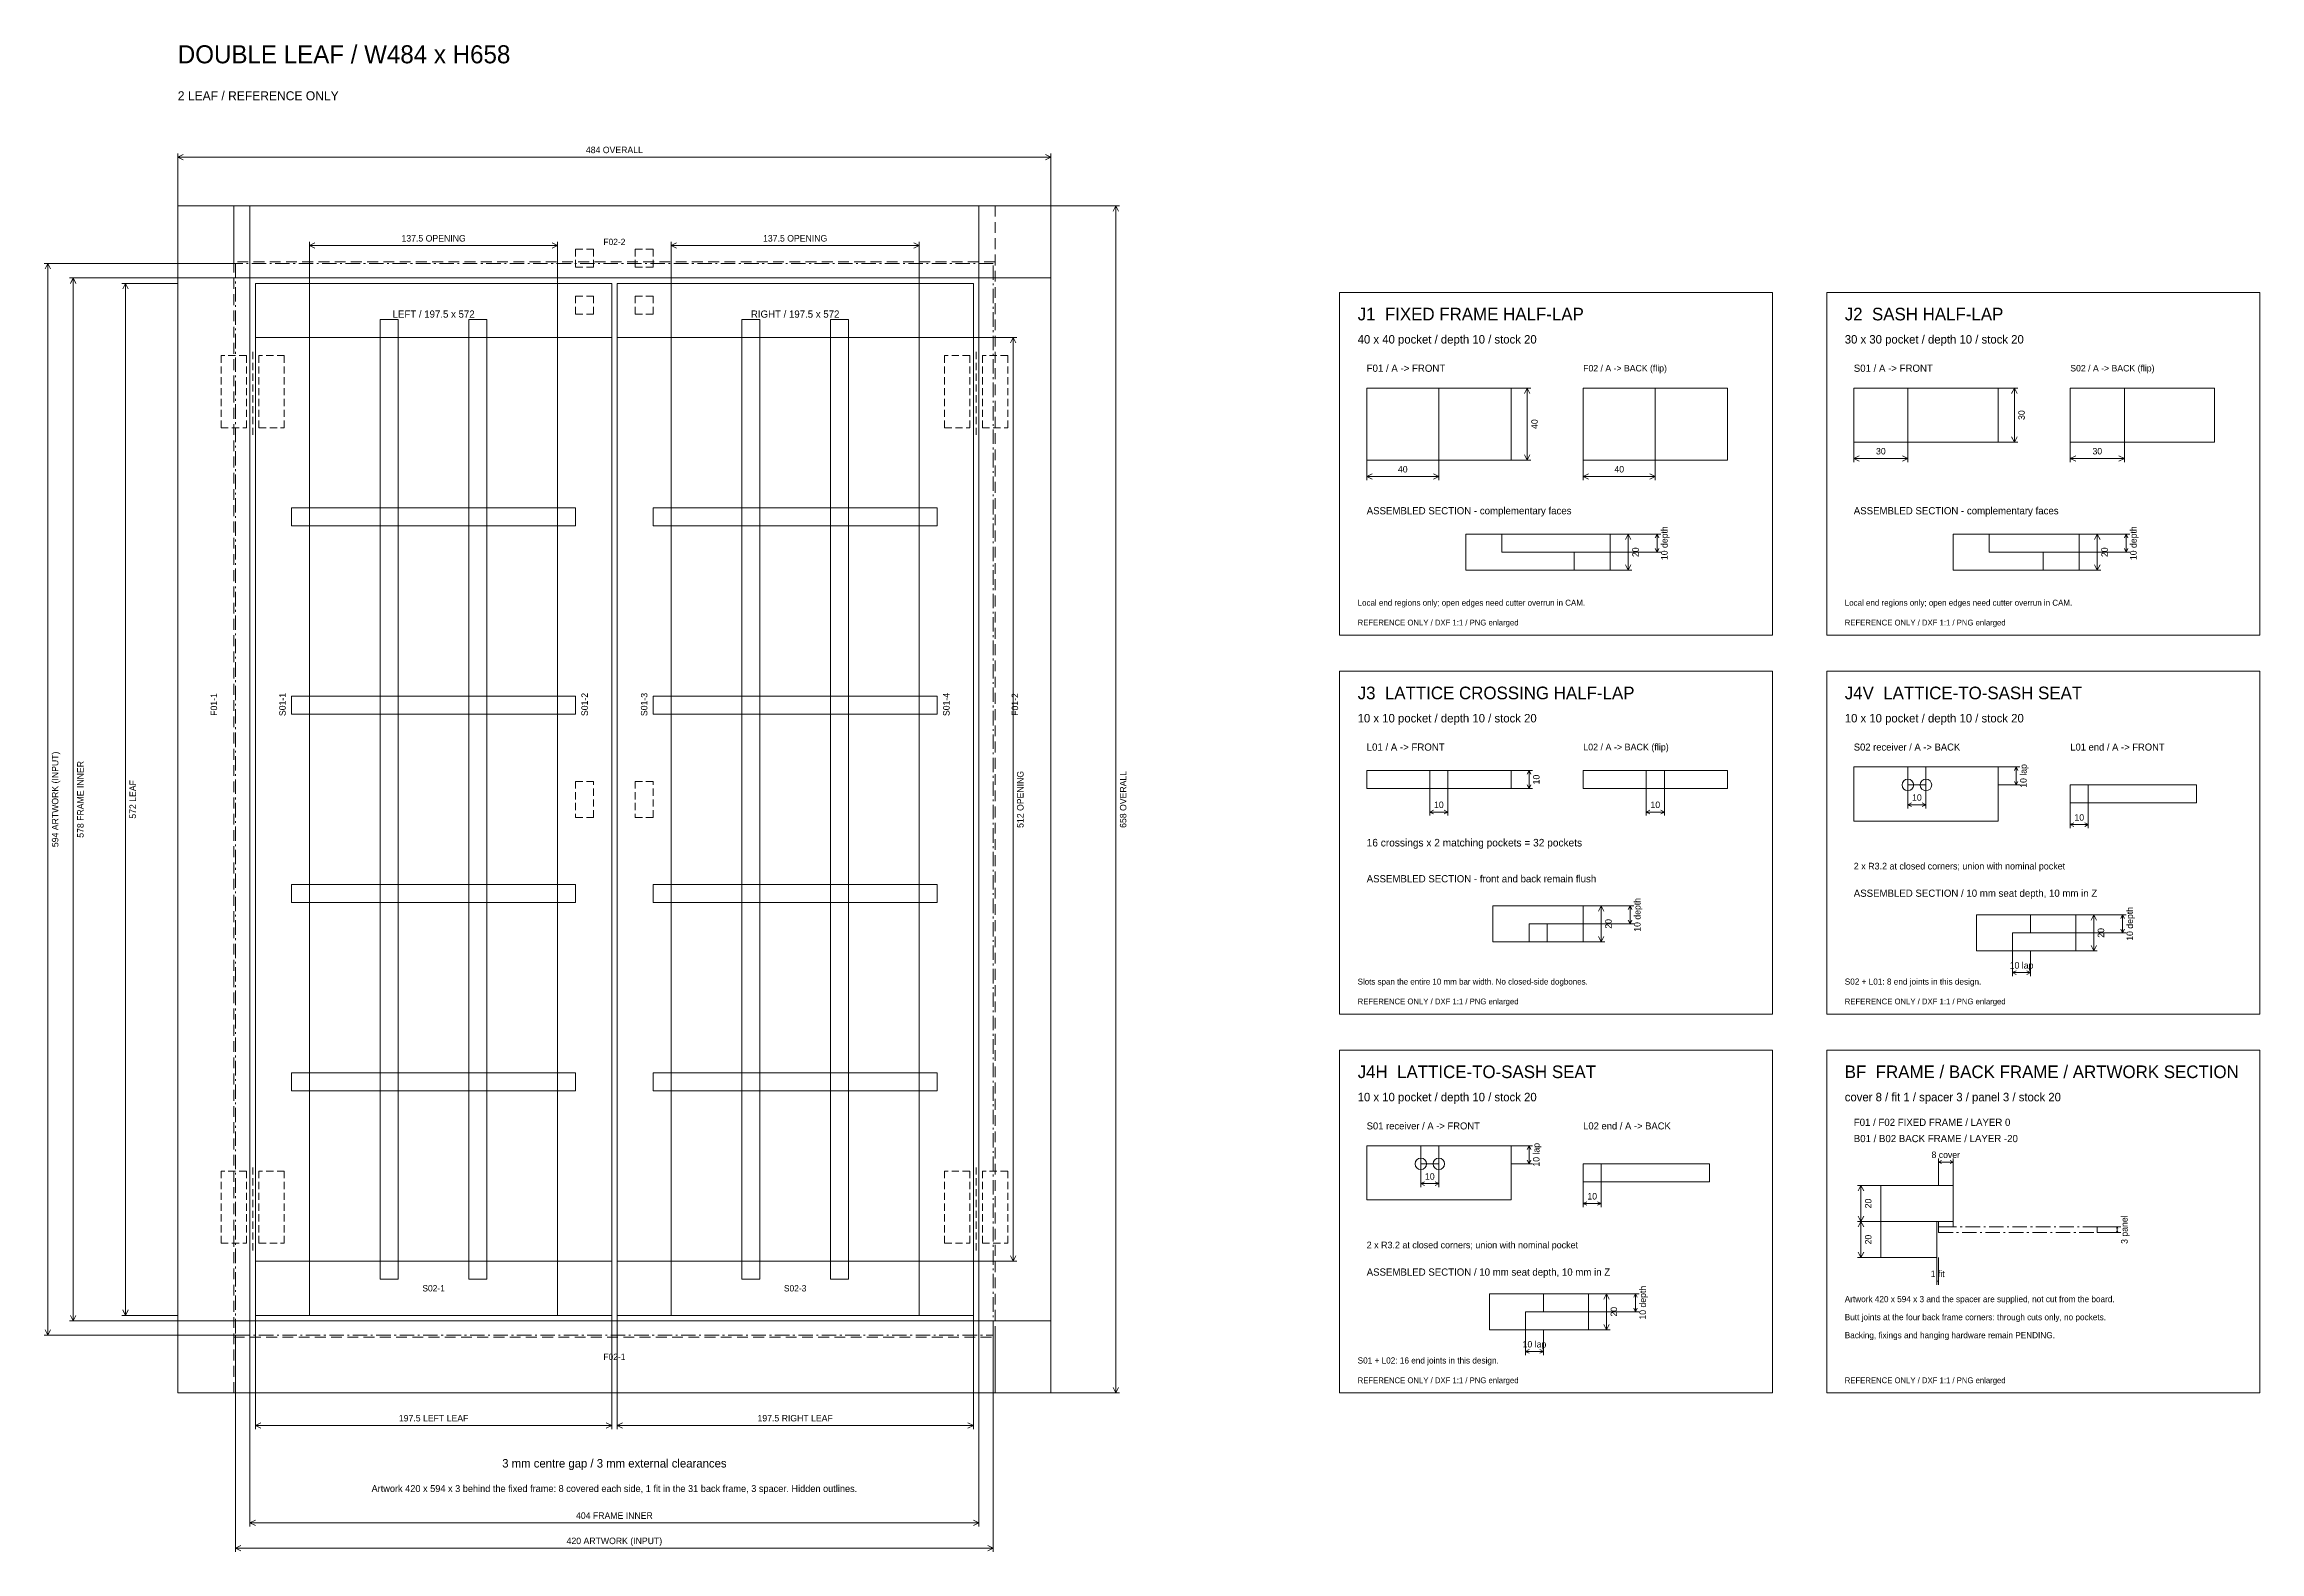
# Model space of a CAD drawing. Header units: millimetres. Extents: x -29 to 3684, y -456 to 1262.
# Drawn here: x 2456 to 3684, y 12 to 848 of the extents above; entities that cross this region are included whole.
import ezdxf
from ezdxf.enums import TextEntityAlignment as Align

# ---------------------------------------------------------------- set-up
doc = ezdxf.new("R2010")
doc.units = ezdxf.units.MM
for name, pattern in [('A3_DASHDOT', [13, 8, -2, 1, -2]), ('HIDDEN', [9, 6, -3]), ('REF_DASH', [6, 4, -2])]:
    doc.linetypes.add(name, pattern=pattern)
for name, color, linetype, lineweight in [('ASSEMBLY_REFERENCE', 8, 'Continuous', 18), ('DIMENSIONS', 3, 'Continuous', 18), ('HINGE_REF', 4, 'REF_DASH', 18), ('JOINT_DETAILS_REF', 8, 'Continuous', 18), ('LATCH_REF', 4, 'REF_DASH', 18), ('NOTES', 7, 'Continuous', 18)]:
    doc.layers.add(name, color=color, linetype=linetype, lineweight=lineweight)

msp = doc.modelspace()

# ---------------------------------------------------------------- linework, layer by layer
at = {"layer": 'ASSEMBLY_REFERENCE'}
for points in [[(2530, 100), (2570, 100), (2570, 758), (2530, 758)], [(3014, 758), (3014, 718), (2530, 718), (2530, 758)], [(3014, 758), (2974, 758), (2974, 100), (3014, 100)], [(2573, 143), (2603, 143), (2603, 715), (2573, 715)], [(2770.5, 715), (2770.5, 685), (2573, 685), (2573, 715)], [(2770.5, 715), (2740.5, 715), (2740.5, 143), (2770.5, 143)], [(2773.5, 143), (2803.5, 143), (2803.5, 715), (2773.5, 715)], [(2971, 715), (2971, 685), (2773.5, 685), (2773.5, 715)], [(2971, 715), (2941, 715), (2941, 143), (2971, 143)], [(2652.2, 695), (2642.2, 695), (2642.2, 163), (2652.2, 163)], [(2701.3, 695), (2691.3, 695), (2691.3, 163), (2701.3, 163)], [(2852.7, 695), (2842.7, 695), (2842.7, 163), (2852.7, 163)], [(2901.8, 695), (2891.8, 695), (2891.8, 163), (2901.8, 163)], [(2750.5, 590.6), (2750.5, 580.6), (2593, 580.6), (2593, 590.6)], [(2951, 590.6), (2951, 580.6), (2793.5, 580.6), (2793.5, 590.6)], [(2750.5, 486.2), (2750.5, 476.2), (2593, 476.2), (2593, 486.2)], [(2951, 486.2), (2951, 476.2), (2793.5, 476.2), (2793.5, 486.2)], [(2750.5, 381.8), (2750.5, 371.8), (2593, 371.8), (2593, 381.8)], [(2951, 381.8), (2951, 371.8), (2793.5, 371.8), (2793.5, 381.8)], [(2750.5, 277.4), (2750.5, 267.4), (2593, 267.4), (2593, 277.4)], [(2951, 277.4), (2951, 267.4), (2793.5, 267.4), (2793.5, 277.4)], [(2573, 143), (2573, 173), (2770.5, 173), (2770.5, 143)], [(2773.5, 143), (2773.5, 173), (2971, 173), (2971, 143)], [(2530, 100), (2530, 140), (3014, 140), (3014, 100)]]:
    msp.add_lwpolyline(points, close=True, dxfattribs=at)
at = {"layer": 'ASSEMBLY_REFERENCE', "linetype": 'HIDDEN'}
for points in [[(2530, 100), (2561, 100), (2561, 758), (2530, 758)], [(2983, 758), (2983, 727), (2561, 727), (2561, 758)], [(3014, 758), (2983, 758), (2983, 100), (3014, 100)], [(2561, 100), (2561, 131), (2983, 131), (2983, 100)]]:
    msp.add_lwpolyline(points, close=True, dxfattribs=at)
at = {"layer": 'ASSEMBLY_REFERENCE', "linetype": 'A3_DASHDOT'}
msp.add_lwpolyline([(2562, 132), (2982, 132), (2982, 726), (2562, 726)], close=True, dxfattribs=at)
at = {"layer": 'ASSEMBLY_REFERENCE', "linetype": 'REF_DASH'}
for points in [[(2603, 173), (2740.5, 173), (2740.5, 685), (2603, 685)], [(2803.5, 173), (2941, 173), (2941, 685), (2803.5, 685)]]:
    msp.add_lwpolyline(points, close=True, dxfattribs=at)
at = {"layer": 'DIMENSIONS'}
for p, q in [((2530, 758), (2530, 787)), ((2530, 785), (2533, 786.5)), ((3014, 785), (3011, 786.5)), ((3014, 758), (3014, 787)), ((2530, 785), (3014, 785)), ((2530, 785), (2533, 783.5)), ((3014, 785), (3011, 783.5)), ((3014, 758), (3052, 758)), ((3050, 758), (3048.5, 755)), ((3050, 100), (3050, 758)), ((3050, 758), (3051.5, 755)), ((2603, 685), (2603, 738)), ((2603, 736), (2606, 737.5)), ((2740.5, 736), (2737.5, 737.5)), ((2740.5, 685), (2740.5, 738)), ((2803.5, 685), (2803.5, 738)), ((2803.5, 736), (2806.5, 737.5)), ((2941, 736), (2938, 737.5)), ((2941, 685), (2941, 738)), ((2562, 726), (2456, 726)), ((2458, 726), (2456.5, 723)), ((2458, 132), (2458, 726)), ((2458, 726), (2459.5, 723)), ((2603, 736), (2740.5, 736)), ((2603, 736), (2606, 734.5)), ((2740.5, 736), (2737.5, 734.5)), ((2803.5, 736), (2941, 736)), ((2803.5, 736), (2806.5, 734.5)), ((2941, 736), (2938, 734.5)), ((2570, 718), (2470, 718)), ((2472, 718), (2470.5, 715)), ((2472, 140), (2472, 718)), ((2472, 718), (2473.5, 715)), ((2530, 715), (2499, 715)), ((2501, 715), (2499.5, 712)), ((2501, 143), (2501, 715)), ((2501, 715), (2502.5, 712)), ((2941, 685), (2995, 685)), ((2993, 685), (2991.5, 682)), ((2993, 173), (2993, 685)), ((2993, 685), (2994.5, 682)), ((3269, 657), (3280, 657)), ((3278, 657), (3276.5, 654)), ((3278, 617), (3278, 657)), ((3278, 657), (3279.5, 654)), ((3539, 657), (3550, 657)), ((3548, 657), (3546.5, 654)), ((3548, 627), (3548, 657)), ((3548, 657), (3549.5, 654)), ((3459, 627), (3459, 616)), ((3489, 627), (3489, 616)), ((3539, 627), (3550, 627)), ((3548, 627), (3546.5, 630)), ((3548, 627), (3549.5, 630)), ((3579, 627), (3579, 616)), ((3609, 627), (3609, 616)), ((3189, 617), (3189, 606)), ((3229, 617), (3229, 606)), ((3269, 617), (3280, 617)), ((3278, 617), (3276.5, 620)), ((3278, 617), (3279.5, 620)), ((3309, 617), (3309, 606)), ((3349, 617), (3349, 606)), ((3459, 618), (3462, 619.5)), ((3459, 618), (3489, 618)), ((3459, 618), (3462, 616.5)), ((3489, 618), (3486, 619.5)), ((3489, 618), (3486, 616.5)), ((3579, 618), (3582, 619.5)), ((3579, 618), (3609, 618)), ((3579, 618), (3582, 616.5)), ((3609, 618), (3606, 619.5)), ((3609, 618), (3606, 616.5)), ((3189, 608), (3192, 609.5)), ((3189, 608), (3229, 608)), ((3189, 608), (3192, 606.5)), ((3229, 608), (3226, 609.5)), ((3229, 608), (3226, 606.5)), ((3309, 608), (3312, 609.5)), ((3309, 608), (3349, 608)), ((3309, 608), (3312, 606.5)), ((3349, 608), (3346, 609.5)), ((3349, 608), (3346, 606.5)), ((3304, 576), (3352, 576)), ((3304, 566), (3352, 566)), ((3324, 576), (3336, 576)), ((3334, 576), (3332.5, 573)), ((3334, 556), (3334, 576)), ((3334, 576), (3335.5, 573)), ((3350, 576), (3349, 574)), ((3350, 566), (3349, 568)), ((3350, 566), (3350, 576)), ((3350, 576), (3351, 574)), ((3350, 566), (3351, 568)), ((3564, 576), (3612, 576)), ((3564, 566), (3612, 566)), ((3584, 576), (3596, 576)), ((3594, 576), (3592.5, 573)), ((3594, 556), (3594, 576)), ((3594, 576), (3595.5, 573)), ((3610, 576), (3609, 574)), ((3610, 566), (3609, 568)), ((3610, 566), (3610, 576)), ((3610, 576), (3611, 574)), ((3610, 566), (3611, 568)), ((3324, 556), (3336, 556)), ((3334, 556), (3332.5, 559)), ((3334, 556), (3335.5, 559)), ((3584, 556), (3596, 556)), ((3594, 556), (3592.5, 559)), ((3594, 556), (3595.5, 559)), ((3269, 445), (3281, 445)), ((3279, 445), (3278, 443)), ((3279, 435), (3279, 445)), ((3279, 445), (3280, 443)), ((3539, 447), (3551, 447)), ((3549, 447), (3548, 445)), ((3549, 437), (3549, 447)), ((3549, 447), (3550, 445)), ((3224, 435), (3224, 420)), ((3234, 435), (3234, 420)), ((3269, 435), (3281, 435)), ((3279, 435), (3278, 437)), ((3279, 435), (3280, 437)), ((3344, 435), (3344, 420)), ((3354, 435), (3354, 420)), ((3489, 437), (3489, 424)), ((3499, 437), (3499, 424)), ((3539, 437), (3551, 437)), ((3549, 437), (3548, 439)), ((3549, 437), (3550, 439)), ((3224, 422), (3226, 423)), ((3224, 422), (3234, 422)), ((3224, 422), (3226, 421)), ((3234, 422), (3232, 423)), ((3234, 422), (3232, 421)), ((3344, 422), (3346, 423)), ((3344, 422), (3354, 422)), ((3344, 422), (3346, 421)), ((3354, 422), (3352, 423)), ((3354, 422), (3352, 421)), ((3489, 426), (3491, 427)), ((3489, 426), (3499, 426)), ((3489, 426), (3491, 425)), ((3499, 426), (3497, 427)), ((3499, 426), (3497, 425)), ((3579, 427), (3579, 413)), ((3589, 427), (3589, 413)), ((3579, 415), (3581, 416)), ((3579, 415), (3589, 415)), ((3579, 415), (3581, 414)), ((3589, 415), (3587, 416)), ((3589, 415), (3587, 414)), ((3289, 370), (3337, 370)), ((3309, 370), (3321, 370)), ((3319, 370), (3317.5, 367)), ((3319, 350), (3319, 370)), ((3319, 370), (3320.5, 367)), ((3335, 370), (3334, 368)), ((3335, 360), (3335, 370)), ((3335, 370), (3336, 368)), ((3289, 360), (3337, 360)), ((3335, 360), (3334, 362)), ((3335, 360), (3336, 362)), ((3557, 365), (3610, 365)), ((3582, 365), (3594, 365)), ((3592, 365), (3590.5, 362)), ((3592, 345), (3592, 365)), ((3592, 365), (3593.5, 362)), ((3608, 365), (3607, 363)), ((3608, 355), (3607, 357)), ((3608, 355), (3608, 365)), ((3608, 365), (3609, 363)), ((3608, 355), (3609, 357)), ((3309, 350), (3321, 350)), ((3319, 350), (3317.5, 353)), ((3319, 350), (3320.5, 353)), ((3547, 345), (3547, 331)), ((3557, 355), (3610, 355)), ((3557, 345), (3557, 331)), ((3582, 345), (3594, 345)), ((3592, 345), (3590.5, 348)), ((3592, 345), (3593.5, 348)), ((3547, 333), (3549, 334)), ((3547, 333), (3557, 333)), ((3547, 333), (3549, 332)), ((3557, 333), (3555, 334)), ((3557, 333), (3555, 332)), ((3269, 237), (3281, 237)), ((3279, 237), (3278, 235)), ((3279, 227), (3279, 237)), ((3279, 237), (3280, 235)), ((3219, 227), (3219, 214)), ((3229, 227), (3229, 214)), ((3269, 227), (3281, 227)), ((3279, 227), (3278, 229)), ((3279, 227), (3280, 229)), ((3506, 215), (3506, 230)), ((3506, 228), (3507.6, 228.8)), ((3506, 228), (3514, 228)), ((3506, 228), (3507.6, 227.2)), ((3514, 228), (3512.4, 228.8)), ((3514, 228), (3512.4, 227.2)), ((3514, 215), (3514, 230)), ((3219, 216), (3221, 217)), ((3219, 216), (3229, 216)), ((3219, 216), (3221, 215)), ((3229, 216), (3227, 217)), ((3229, 216), (3227, 215)), ((3309, 217), (3309, 203)), ((3319, 217), (3319, 203)), ((3474, 215), (3461, 215)), ((3463, 215), (3461.5, 212)), ((3463, 195), (3463, 215)), ((3463, 215), (3464.5, 212)), ((3309, 205), (3311, 206)), ((3309, 205), (3319, 205)), ((3309, 205), (3311, 204)), ((3319, 205), (3317, 206)), ((3319, 205), (3317, 204)), ((3463, 195), (3461.5, 198)), ((3463, 195), (3464.5, 198)), ((3474, 195), (3461, 195)), ((3474, 195), (3461, 195)), ((3463, 195), (3461.5, 192)), ((3463, 175), (3463, 195)), ((3463, 195), (3464.5, 192)), ((3594, 192), (3607, 192)), ((3594, 189), (3607, 189)), ((3605, 192), (3604.7, 191.4)), ((3605, 189), (3604.7, 189.6)), ((3605, 189), (3605, 192)), ((3605, 192), (3605.3, 191.4)), ((3605, 189), (3605.3, 189.6)), ((2941, 173), (2995, 173)), ((2993, 173), (2991.5, 176)), ((2993, 173), (2994.5, 176)), ((3474, 175), (3461, 175)), ((3463, 175), (3461.5, 178)), ((3463, 175), (3464.5, 178)), ((3505, 175), (3505, 160)), ((3506, 175), (3506, 160)), ((3505, 162), (3505.2, 162.1)), ((3505, 162), (3506, 162)), ((3505, 162), (3505.2, 161.9)), ((3506, 162), (3505.8, 162.1)), ((3506, 162), (3505.8, 161.9)), ((3287, 155), (3340, 155)), ((3312, 155), (3324, 155)), ((3322, 155), (3320.5, 152)), ((3322, 135), (3322, 155)), ((3322, 155), (3323.5, 152)), ((3338, 155), (3337, 153)), ((3338, 145), (3338, 155)), ((3338, 155), (3339, 153)), ((2570, 140), (2470, 140)), ((2472, 140), (2470.5, 143)), ((2472, 140), (2473.5, 143)), ((2530, 143), (2499, 143)), ((2501, 143), (2499.5, 146)), ((2501, 143), (2502.5, 146)), ((2570, 140), (2570, 26)), ((2573, 143), (2573, 80)), ((2770.5, 143), (2770.5, 80)), ((2773.5, 143), (2773.5, 80)), ((2971, 143), (2971, 80)), ((2974, 140), (2974, 26)), ((3287, 145), (3340, 145)), ((3322, 135), (3320.5, 138)), ((3322, 135), (3323.5, 138)), ((3338, 145), (3337, 147)), ((3338, 145), (3339, 147)), ((2562, 132), (2456, 132)), ((2458, 132), (2456.5, 135)), ((2458, 132), (2459.5, 135)), ((2562, 132), (2562, 12)), ((2982, 132), (2982, 12)), ((3277, 135), (3277, 121)), ((3277, 123), (3279, 124)), ((3277, 123), (3287, 123)), ((3277, 123), (3279, 122)), ((3287, 123), (3285, 124)), ((3287, 123), (3285, 122)), ((3287, 135), (3287, 121)), ((3312, 135), (3324, 135)), ((3014, 100), (3052, 100)), ((3050, 100), (3048.5, 103)), ((3050, 100), (3051.5, 103)), ((2573, 82), (2576, 83.5)), ((2573, 82), (2770.5, 82)), ((2573, 82), (2576, 80.5)), ((2770.5, 82), (2767.5, 83.5)), ((2770.5, 82), (2767.5, 80.5)), ((2773.5, 82), (2776.5, 83.5)), ((2773.5, 82), (2971, 82)), ((2773.5, 82), (2776.5, 80.5)), ((2971, 82), (2968, 83.5)), ((2971, 82), (2968, 80.5)), ((2570, 28), (2573, 29.5)), ((2570, 28), (2974, 28)), ((2570, 28), (2573, 26.5)), ((2974, 28), (2971, 29.5)), ((2974, 28), (2971, 26.5)), ((2562, 14), (2565, 15.5)), ((2562, 14), (2982, 14)), ((2562, 14), (2565, 12.5)), ((2982, 14), (2979, 15.5)), ((2982, 14), (2979, 12.5))]:
    msp.add_line(p, q, dxfattribs=at)
at = {"layer": 'HINGE_REF'}
for p, q in [((2571.5, 631), (2571.5, 679)), ((2972.5, 631), (2972.5, 679)), ((2571.5, 179), (2571.5, 227)), ((2972.5, 179), (2972.5, 227))]:
    msp.add_line(p, q, dxfattribs=at)
for points in [[(2568, 635), (2568, 675), (2554, 675), (2554, 635)], [(2589, 635), (2589, 675), (2575, 675), (2575, 635)], [(2969, 635), (2969, 675), (2955, 675), (2955, 635)], [(2990, 635), (2990, 675), (2976, 675), (2976, 635)], [(2568, 183), (2568, 223), (2554, 223), (2554, 183)], [(2589, 183), (2589, 223), (2575, 223), (2575, 183)], [(2969, 183), (2969, 223), (2955, 223), (2955, 183)], [(2990, 183), (2990, 223), (2976, 223), (2976, 183)]]:
    msp.add_lwpolyline(points, close=True, dxfattribs=at)
at = {"layer": 'JOINT_DETAILS_REF'}
for points in [[(3189, 617), (3269, 617), (3269, 657), (3189, 657)], [(3189, 617), (3229, 617), (3229, 657), (3189, 657)], [(3309, 617), (3389, 617), (3389, 657), (3309, 657)], [(3309, 617), (3349, 617), (3349, 657), (3309, 657)], [(3459, 627), (3539, 627), (3539, 657), (3459, 657)], [(3459, 627), (3489, 627), (3489, 657), (3459, 657)], [(3579, 627), (3659, 627), (3659, 657), (3579, 657)], [(3579, 627), (3609, 627), (3609, 657), (3579, 657)], [(3244, 556), (3304, 556), (3304, 566), (3264, 566), (3264, 576), (3244, 576)], [(3264, 566), (3304, 566), (3304, 556), (3324, 556), (3324, 576), (3264, 576)], [(3514, 556), (3564, 556), (3564, 566), (3534, 566), (3534, 576), (3514, 576)], [(3534, 566), (3564, 566), (3564, 556), (3584, 556), (3584, 576), (3534, 576)], [(3189, 435), (3269, 435), (3269, 445), (3189, 445)], [(3224, 435), (3234, 435), (3234, 445), (3224, 445)], [(3309, 435), (3389, 435), (3389, 445), (3309, 445)], [(3344, 435), (3354, 435), (3354, 445), (3344, 445)], [(3459, 417), (3539, 417), (3539, 447), (3459, 447)], [(3489, 437), (3499, 437), (3499, 447), (3489, 447)], [(3579, 427), (3649, 427), (3649, 437), (3579, 437)], [(3579, 427), (3589, 427), (3589, 437), (3579, 437)], [(3259, 350), (3279, 350), (3279, 360), (3289, 360), (3289, 350), (3309, 350), (3309, 370), (3259, 370)], [(3279, 350), (3289, 350), (3289, 360), (3279, 360)], [(3527, 345), (3547, 345), (3547, 355), (3557, 355), (3557, 365), (3527, 365)], [(3547, 345), (3582, 345), (3582, 365), (3557, 365), (3557, 355), (3547, 355)], [(3189, 207), (3269, 207), (3269, 237), (3189, 237)], [(3219, 227), (3229, 227), (3229, 237), (3219, 237)], [(3309, 217), (3379, 217), (3379, 227), (3309, 227)], [(3309, 217), (3319, 217), (3319, 227), (3309, 227)], [(3474, 195), (3514, 195), (3514, 215), (3474, 215)], [(3474, 175), (3505, 175), (3505, 195), (3474, 195)], [(3506, 192), (3514, 192), (3514, 195), (3506, 195)], [(3257, 135), (3277, 135), (3277, 145), (3287, 145), (3287, 155), (3257, 155)], [(3277, 135), (3312, 135), (3312, 155), (3287, 155), (3287, 145), (3277, 145)]]:
    msp.add_lwpolyline(points, close=True, dxfattribs=at)
for points in [[(3492.2, 437, 1), (3485.8, 437, 1)], [(3502.2, 437, 1), (3495.8, 437, 1)], [(3222.2, 227, 1), (3215.8, 227, 1)], [(3232.2, 227, 1), (3225.8, 227, 1)]]:
    msp.add_lwpolyline(points, format="xyb", close=True, dxfattribs=at)
at = {"layer": 'JOINT_DETAILS_REF', "linetype": 'A3_DASHDOT'}
msp.add_lwpolyline([(3506, 189), (3594, 189), (3594, 192), (3506, 192)], close=True, dxfattribs=at)
at = {"layer": 'LATCH_REF'}
for points in [[(2760.5, 724), (2760.5, 734), (2750.5, 734), (2750.5, 724)], [(2793.5, 724), (2793.5, 734), (2783.5, 734), (2783.5, 724)], [(2760.5, 698), (2760.5, 708), (2750.5, 708), (2750.5, 698)], [(2793.5, 698), (2793.5, 708), (2783.5, 708), (2783.5, 698)], [(2760.5, 419), (2760.5, 439), (2750.5, 439), (2750.5, 419)], [(2793.5, 419), (2793.5, 439), (2783.5, 439), (2783.5, 419)]]:
    msp.add_lwpolyline(points, close=True, dxfattribs=at)
at = {"layer": 'NOTES'}
for points in [[(3174, 520), (3414, 520), (3414, 710), (3174, 710)], [(3444, 520), (3684, 520), (3684, 710), (3444, 710)], [(3174, 310), (3414, 310), (3414, 500), (3174, 500)], [(3444, 310), (3684, 310), (3684, 500), (3444, 500)], [(3174, 100), (3414, 100), (3414, 290), (3174, 290)], [(3444, 100), (3684, 100), (3684, 290), (3444, 290)]]:
    msp.add_lwpolyline(points, close=True, dxfattribs=at)

# ---------------------------------------------------------------- texts
at = {"layer": 'ASSEMBLY_REFERENCE'}
for s, height, p in [('F02-2', 3.5, (2772, 738)), ('LEFT / 197.5 x 572', 4, (2671.8, 698)), ('RIGHT / 197.5 x 572', 4, (2872.2, 698)), ('S02-1', 3.5, (2671.8, 158)), ('S02-3', 3.5, (2872.2, 158)), ('F02-1', 3.5, (2772, 120))]:
    msp.add_text(s, height=height, dxfattribs=at).set_placement(p, align=Align.MIDDLE_CENTER)
for s, p in [('F01-1', (2550, 481.6)), ('S01-1', (2588, 481.6)), ('S01-2', (2755.5, 481.6)), ('S01-3', (2788.5, 481.6)), ('S01-4', (2956, 481.6)), ('F01-2', (2994, 481.6))]:
    msp.add_text(s, height=3.6, rotation=90, dxfattribs=at).set_placement(p, align=Align.MIDDLE_CENTER)
at = {"layer": 'DIMENSIONS'}
for s, p in [('484 OVERALL', (2772, 789)), ('137.5 OPENING', (2671.8, 740)), ('137.5 OPENING', (2872.2, 740)), ('30', (3474, 622)), ('30', (3594, 622)), ('40', (3209, 612)), ('40', (3329, 612)), ('10', (3494, 430)), ('10', (3229, 426)), ('10', (3349, 426)), ('10', (3584, 419)), ('10 lap', (3552, 337)), ('8 cover', (3510, 232)), ('10', (3224, 220)), ('10', (3314, 209)), ('1 fit', (3505.5, 166)), ('10 lap', (3282, 127)), ('197.5 LEFT LEAF', (2671.8, 86)), ('197.5 RIGHT LEAF', (2872.2, 86)), ('404 FRAME INNER', (2772, 32)), ('420 ARTWORK (INPUT)', (2772, 18))]:
    msp.add_text(s, height=3.6, dxfattribs=at).set_placement(p, align=Align.MIDDLE_CENTER)
for s, p in [('40', (3282, 637)), ('30', (3552, 642)), ('10 depth', (3354, 571)), ('10 depth', (3614, 571)), ('20', (3338, 566)), ('20', (3598, 566)), ('594 ARTWORK (INPUT)', (2462, 429)), ('578 FRAME INNER', (2476, 429)), ('512 OPENING', (2997, 429)), ('658 OVERALL', (3054, 429)), ('10', (3283, 440)), ('10 lap', (3553, 442)), ('572 LEAF', (2505, 429)), ('10 depth', (3339, 365)), ('10 depth', (3612, 360)), ('20', (3323, 360)), ('20', (3596, 355)), ('10 lap', (3283, 232)), ('20', (3467, 205)), ('3 panel', (3609, 190.5)), ('20', (3467, 185)), ('20', (3326, 145)), ('10 depth', (3342, 150))]:
    msp.add_text(s, height=3.6, rotation=90, dxfattribs=at).set_placement(p, align=Align.MIDDLE_CENTER)
at = {"layer": 'NOTES'}
for s, height, p in [('DOUBLE LEAF / W484 x H658', 10, (2530, 842)), ('2 LEAF / REFERENCE ONLY', 5, (2530, 819)), ('J1  FIXED FRAME HALF-LAP', 7, (3184, 698)), ('J2  SASH HALF-LAP', 7, (3454, 698)), ('40 x 40 pocket / depth 10 / stock 20', 4.7, (3184, 684)), ('30 x 30 pocket / depth 10 / stock 20', 4.7, (3454, 684)), ('F01 / A -> FRONT', 4, (3189, 668)), ('F02 / A -> BACK (flip)', 3.6, (3309, 668)), ('S01 / A -> FRONT', 4, (3459, 668)), ('S02 / A -> BACK (flip)', 3.6, (3579, 668)), ('ASSEMBLED SECTION - complementary faces', 4, (3189, 589)), ('ASSEMBLED SECTION - complementary faces', 4, (3459, 589)), ('Local end regions only; open edges need cutter overrun in CAM.', 3.3, (3184, 538)), ('REFERENCE ONLY / DXF 1:1 / PNG enlarged', 3.2, (3184, 527)), ('Local end regions only; open edges need cutter overrun in CAM.', 3.3, (3454, 538)), ('REFERENCE ONLY / DXF 1:1 / PNG enlarged', 3.2, (3454, 527)), ('J3  LATTICE CROSSING HALF-LAP', 7, (3184, 488)), ('J4V  LATTICE-TO-SASH SEAT', 7, (3454, 488)), ('10 x 10 pocket / depth 10 / stock 20', 4.7, (3184, 474)), ('10 x 10 pocket / depth 10 / stock 20', 4.7, (3454, 474)), ('L01 / A -> FRONT', 4, (3189, 458)), ('L02 / A -> BACK (flip)', 3.7, (3309, 458)), ('S02 receiver / A -> BACK', 3.9, (3459, 458)), ('L01 end / A -> FRONT', 3.9, (3579, 458)), ('16 crossings x 2 matching pockets = 32 pockets', 4.2, (3189, 405)), ('2 x R3.2 at closed corners; union with nominal pocket', 3.7, (3459, 392)), ('ASSEMBLED SECTION - front and back remain flush', 4, (3189, 385)), ('ASSEMBLED SECTION / 10 mm seat depth, 10 mm in Z', 4, (3459, 377)), ('Slots span the entire 10 mm bar width. No closed-side dogbones.', 3.3, (3184, 328)), ('S02 + L01: 8 end joints in this design.', 3.4, (3454, 328)), ('REFERENCE ONLY / DXF 1:1 / PNG enlarged', 3.2, (3184, 317)), ('REFERENCE ONLY / DXF 1:1 / PNG enlarged', 3.2, (3454, 317)), ('J4H  LATTICE-TO-SASH SEAT', 7, (3184, 278)), ('BF  FRAME / BACK FRAME / ARTWORK SECTION', 7, (3454, 278)), ('10 x 10 pocket / depth 10 / stock 20', 4.7, (3184, 264)), ('cover 8 / fit 1 / spacer 3 / panel 3 / stock 20', 4.7, (3454, 264)), ('S01 receiver / A -> FRONT', 3.9, (3189, 248)), ('L02 end / A -> BACK', 3.9, (3309, 248)), ('F01 / F02 FIXED FRAME / LAYER 0', 4, (3459, 250)), ('B01 / B02 BACK FRAME / LAYER -20', 4, (3459, 241)), ('2 x R3.2 at closed corners; union with nominal pocket', 3.7, (3189, 182)), ('ASSEMBLED SECTION / 10 mm seat depth, 10 mm in Z', 4, (3189, 167)), ('Artwork 420 x 594 x 3 and the spacer are supplied, not cut from the board.', 3.4, (3454, 152)), ('Butt joints at the four back frame corners: through cuts only, no pockets.', 3.4, (3454, 142)), ('Backing, fixings and hanging hardware remain PENDING.', 3.4, (3454, 132)), ('S01 + L02: 16 end joints in this design.', 3.4, (3184, 118)), ('REFERENCE ONLY / DXF 1:1 / PNG enlarged', 3.2, (3184, 107)), ('REFERENCE ONLY / DXF 1:1 / PNG enlarged', 3.2, (3454, 107))]:
    msp.add_text(s, height=height, dxfattribs=at).set_placement(p, align=Align.MIDDLE_LEFT)
for s, height, p in [('3 mm centre gap / 3 mm external clearances', 4.7, (2772, 61)), ('Artwork 420 x 594 x 3 behind the fixed frame: 8 covered each side, 1 fit in the 31 back frame, 3 spacer. Hidden outlines.', 3.8, (2772, 47))]:
    msp.add_text(s, height=height, dxfattribs=at).set_placement(p, align=Align.MIDDLE_CENTER)

doc.saveas('drawing.dxf')
